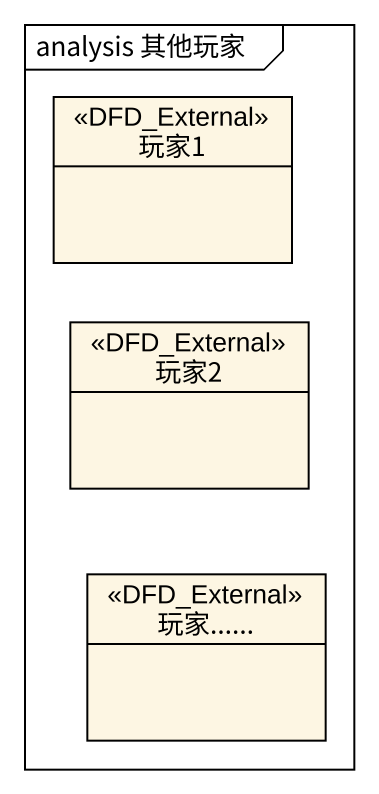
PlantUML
@startuml
mainframe analysis 其他玩家
hide circle
hide empty members
class 玩家1 <<DFD_External>>
class 玩家2 <<DFD_External>>
class "玩家......" as 玩家 <<DFD_External>>
@enduml
